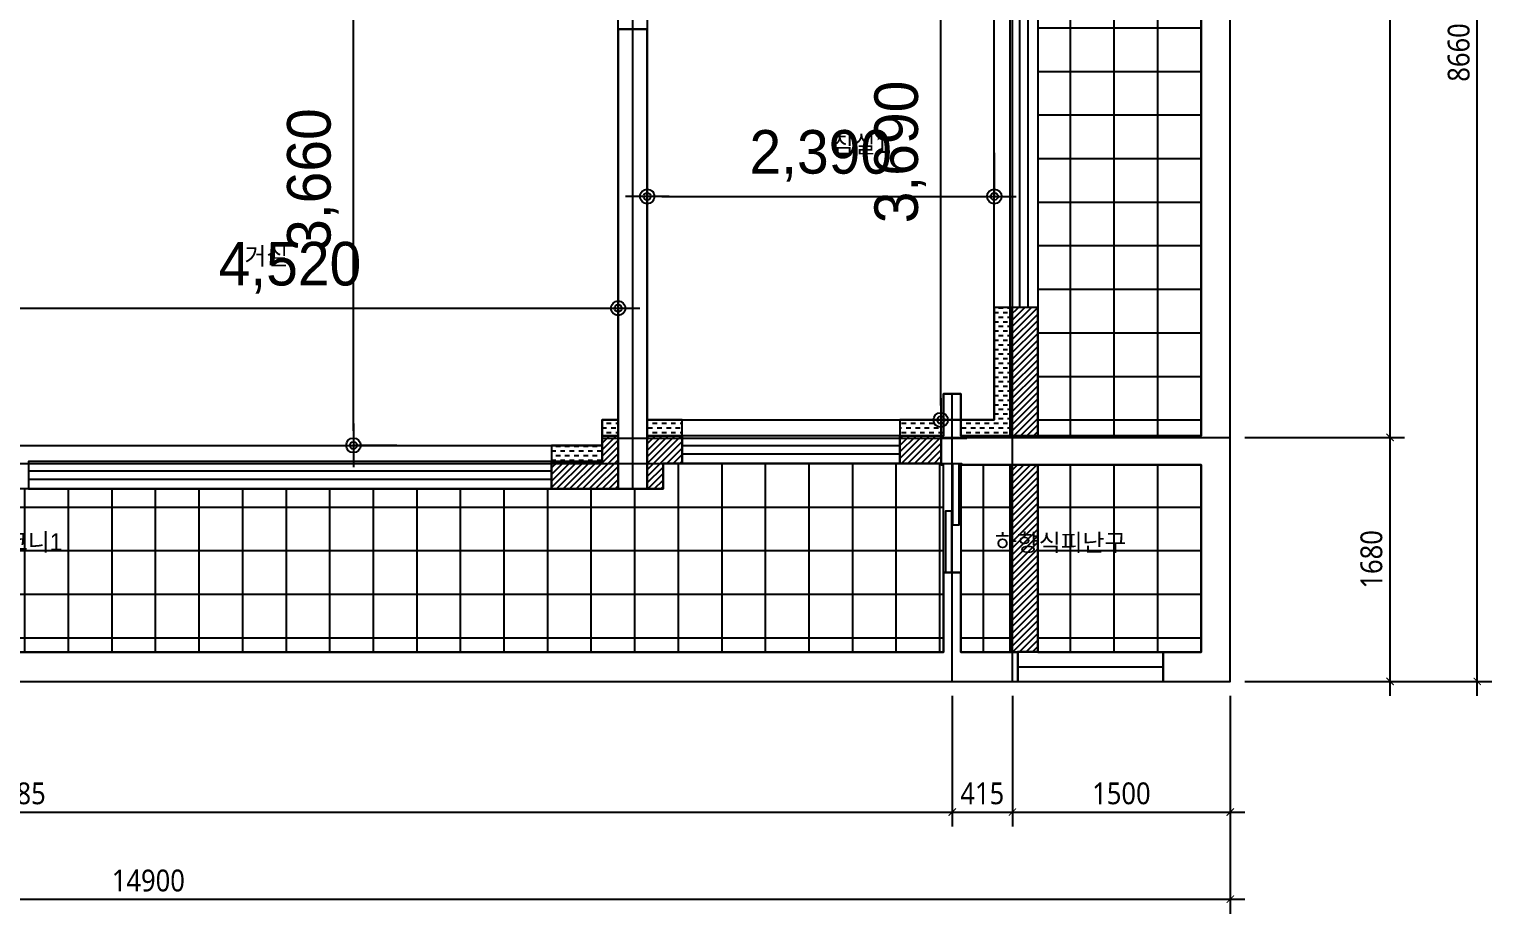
# Model space of a CAD drawing. Extents: x -125 to 16700, y -1600 to 11725.
# Drawn here: x 6630 to 16700, y -1600 to 4490 of the extents above; entities that cross this region are included whole.
import ezdxf

# ---------------------------------------------------------------- set-up
doc = ezdxf.new("R2010")
doc.units = 0
doc.header["$MEASUREMENT"] = 0
doc.linetypes.add('AUDIT_D_220706163347-0', pattern=[0])
doc.linetypes.add('CEN', pattern=[62, 60, -1, 0, -1])
for name, color, linetype in [('A_HAT', 8, 'Continuous'), ('AA-XXXX-DIMS', 7, 'Continuous'), ('CEN_CON', 1, 'CEN'), ('CEN_WALL', 12, 'CEN'), ('CONC', 2, 'Continuous'), ('DIM', 7, 'AUDIT_D_220706163347-0'), ('DOOR', 4, 'Continuous'), ('FIN', 6, 'Continuous'), ('INS', 8, 'Continuous'), ('WAL', 3, 'Continuous'), ('WIN', 4, 'Continuous'), ('바닥타일', 8, 'Continuous'), ('실명', 3, 'AUDIT_D_220706163347-0')]:
    doc.layers.add(name, color=color, linetype=linetype)
doc.styles.add('HAUD01', font='Dotum.ttf')
doc.styles.add('맑은고딕', font='malgun.ttf', dxfattribs={"width": 0.9})
doc.dimstyles.new('HAUD-100', dxfattribs={"dimscale": 100, "dimtxt": 3, "dimasz": 1, "dimexe": 0, "dimexo": 3, "dimgap": 1, "dimtad": 1, "dimdec": 0, "dimdsep": 46, "dimlunit": 6, "dimtxsty": 'HAUD01', "dimblk": 'DIMDOT', "dimcen": 2.5, "dimdle": 1.5, "dimclrd": 7, "dimclre": 7, "dimclrt": 3, "dimadec": 0, "dimazin": 0, "dimtfac": 1, "dimtdec": 0, "dimtix": 1, "dimtmove": 2, "dimatfit": 3, "dimfxl": 1, "dimtvp": 1, "dimtolj": 1, "dimtzin": 0, "dimarcsym": 0})
doc.dimstyles.new('MCDIM-50', dxfattribs={"dimscale": 50, "dimtxt": 3, "dimasz": 1, "dimexe": 2, "dimexo": 2, "dimgap": 1, "dimtad": 1, "dimdec": 0, "dimzin": 0, "dimdsep": 46, "dimtxsty": '맑은고딕', "dimblk1": 'ARCHTICK', "dimblk2": 'ARCHTICK', "dimsah": 1, "dimcen": 0.09, "dimdle": 2, "dimclrd": 7, "dimclre": 7, "dimclrt": 3, "dimadec": 0, "dimazin": 0, "dimtfac": 1, "dimtdec": 0, "dimtix": 1, "dimtmove": 2, "dimatfit": 3, "dimldrblk": 'ARCHTICK', "dimfxl": 1, "dimtolj": 1, "dimtzin": 0, "dimarcsym": 0})
pattern_1 = [(45, (0, 0), (-22.45064, 22.45064), [])]
pattern_2 = [(0, (0, 0), (31.75, 31.75), [31.75, -31.75])]
pattern_3 = [(0, (0, 0), (0, 300), []), (90, (0, 0), (-300, 2e-14), [])]

# ---------------------------------------------------------------- blocks, each defined once
blk = doc.blocks.new('_ArchTick')
at = {"color": 0, "linetype": 'ByBlock', "const_width": 0.15}
blk.add_lwpolyline([(-0.5, -0.5), (0.5, 0.5)], dxfattribs=at)
blk = doc.blocks.new('*D16')
at = {"layer": 'Defpoints', "color": 0, "transparency": 16777216}
for p in [(0, 0), (14900, 0), (14900, -1500)]:
    blk.add_point(p, dxfattribs=at)
at = {"layer": 'DIM', "color": 7, "lineweight": -2, "transparency": 16777216}
for p, q in [((0, -100), (0, -1600)), ((14900, -100), (14900, -1600)), ((-100, -1500), (15000, -1500))]:
    blk.add_line(p, q, dxfattribs=at)
at = {"layer": 'DIM', "color": 7, "lineweight": -2, "transparency": 16777216, "xscale": 50, "yscale": 50, "zscale": 50, "rotation": 180}
blk.add_blockref('_ArchTick', (0, -1500), dxfattribs=at)
at = {"layer": 'DIM', "color": 7, "lineweight": -2, "transparency": 16777216, "xscale": 50, "yscale": 50, "zscale": 50}
blk.add_blockref('_ArchTick', (14900, -1500), dxfattribs=at)
at = {"layer": 'DIM', "color": 3, "transparency": 16777216, "insert": (7450, -1372), "char_height": 150, "attachment_point": 5, "style": '맑은고딕'}
blk.add_mtext('\\A1;14900', dxfattribs=at)
blk = doc.blocks.new('*D17')
at = {"layer": 'Defpoints', "color": 0, "transparency": 16777216}
for p in [(0, 0), (12985, 0), (12985, -900)]:
    blk.add_point(p, dxfattribs=at)
at = {"layer": 'DIM', "color": 7, "lineweight": -2, "transparency": 16777216}
for p, q in [((0, -100), (0, -1000)), ((12985, -100), (12985, -1000)), ((-100, -900), (13085, -900))]:
    blk.add_line(p, q, dxfattribs=at)
at = {"layer": 'DIM', "color": 7, "lineweight": -2, "transparency": 16777216, "xscale": 50, "yscale": 50, "zscale": 50, "rotation": 180}
blk.add_blockref('_ArchTick', (0, -900), dxfattribs=at)
at = {"layer": 'DIM', "color": 7, "lineweight": -2, "transparency": 16777216, "xscale": 50, "yscale": 50, "zscale": 50}
blk.add_blockref('_ArchTick', (12985, -900), dxfattribs=at)
at = {"layer": 'DIM', "color": 3, "transparency": 16777216, "insert": (6492, -772), "char_height": 150, "attachment_point": 5, "style": '맑은고딕'}
blk.add_mtext('\\A1;12985', dxfattribs=at)
blk = doc.blocks.new('*D18')
at = {"layer": 'Defpoints', "color": 0, "transparency": 16777216}
for p in [(12985, 0), (13400, 0), (13400, -900)]:
    blk.add_point(p, dxfattribs=at)
at = {"layer": 'DIM', "color": 7, "lineweight": -2, "transparency": 16777216}
for p, q in [((12985, -100), (12985, -1000)), ((13400, -100), (13400, -1000)), ((12885, -900), (13500, -900))]:
    blk.add_line(p, q, dxfattribs=at)
at = {"layer": 'DIM', "color": 7, "lineweight": -2, "transparency": 16777216, "xscale": 50, "yscale": 50, "zscale": 50, "rotation": 180}
blk.add_blockref('_ArchTick', (12985, -900), dxfattribs=at)
at = {"layer": 'DIM', "color": 7, "lineweight": -2, "transparency": 16777216, "xscale": 50, "yscale": 50, "zscale": 50}
blk.add_blockref('_ArchTick', (13400, -900), dxfattribs=at)
at = {"layer": 'DIM', "color": 3, "transparency": 16777216, "insert": (13192, -772), "char_height": 150, "attachment_point": 5, "style": '맑은고딕'}
blk.add_mtext('\\A1;415', dxfattribs=at)
blk = doc.blocks.new('*D19')
at = {"layer": 'Defpoints', "color": 0, "transparency": 16777216}
for p in [(13400, 0), (14900, 0), (14900, -900)]:
    blk.add_point(p, dxfattribs=at)
at = {"layer": 'DIM', "color": 7, "lineweight": -2, "transparency": 16777216}
for p, q in [((13400, -100), (13400, -1000)), ((14900, -100), (14900, -1000)), ((13300, -900), (15000, -900))]:
    blk.add_line(p, q, dxfattribs=at)
at = {"layer": 'DIM', "color": 7, "lineweight": -2, "transparency": 16777216, "xscale": 50, "yscale": 50, "zscale": 50, "rotation": 180}
blk.add_blockref('_ArchTick', (13400, -900), dxfattribs=at)
at = {"layer": 'DIM', "color": 7, "lineweight": -2, "transparency": 16777216, "xscale": 50, "yscale": 50, "zscale": 50}
blk.add_blockref('_ArchTick', (14900, -900), dxfattribs=at)
at = {"layer": 'DIM', "color": 3, "transparency": 16777216, "insert": (14150, -772), "char_height": 150, "attachment_point": 5, "style": '맑은고딕'}
blk.add_mtext('\\A1;1500', dxfattribs=at)
blk = doc.blocks.new('*D20')
at = {"layer": 'Defpoints', "color": 0, "transparency": 16777216}
for p in [(14900, 8660), (16600, 8660), (14900, 0)]:
    blk.add_point(p, dxfattribs=at)
at = {"layer": 'DIM', "color": 7, "lineweight": -2, "transparency": 16777216}
for p, q in [((16600, -100), (16600, 8760)), ((15000, 8660), (16700, 8660)), ((15000, 0), (16700, 0))]:
    blk.add_line(p, q, dxfattribs=at)
at = {"layer": 'DIM', "color": 7, "lineweight": -2, "transparency": 16777216, "xscale": 50, "yscale": 50, "zscale": 50}
for p, rotation in [((16600, 8660), 90), ((16600, 0), 270)]:
    blk.add_blockref('_ArchTick', p, dxfattribs=dict(at, rotation=rotation))
at = {"layer": 'DIM', "color": 3, "transparency": 16777216, "insert": (16473, 4330), "char_height": 150, "attachment_point": 5, "rotation": 90, "style": '맑은고딕'}
blk.add_mtext('\\A1;8660', dxfattribs=at)
blk = doc.blocks.new('*D21')
at = {"layer": 'Defpoints', "color": 0, "transparency": 16777216}
for p in [(14900, 1680), (16000, 1680), (14900, 0)]:
    blk.add_point(p, dxfattribs=at)
at = {"layer": 'DIM', "color": 7, "lineweight": -2, "transparency": 16777216}
for p, q in [((16000, -100), (16000, 1780)), ((15000, 1680), (16100, 1680)), ((15000, 0), (16100, 0))]:
    blk.add_line(p, q, dxfattribs=at)
at = {"layer": 'DIM', "color": 7, "lineweight": -2, "transparency": 16777216, "xscale": 50, "yscale": 50, "zscale": 50}
for p, rotation in [((16000, 1680), 90), ((16000, 0), 270)]:
    blk.add_blockref('_ArchTick', p, dxfattribs=dict(at, rotation=rotation))
at = {"layer": 'DIM', "color": 3, "transparency": 16777216, "insert": (15872, 840), "char_height": 150, "attachment_point": 5, "rotation": 90, "style": '맑은고딕'}
blk.add_mtext('\\A1;1680', dxfattribs=at)
blk = doc.blocks.new('*D22')
at = {"layer": 'Defpoints', "color": 0, "transparency": 16777216}
for p in [(14900, 8660), (16000, 8660), (14900, 1680)]:
    blk.add_point(p, dxfattribs=at)
at = {"layer": 'DIM', "color": 7, "lineweight": -2, "transparency": 16777216}
for p, q in [((16000, 1580), (16000, 8760)), ((15000, 8660), (16100, 8660)), ((15000, 1680), (16100, 1680))]:
    blk.add_line(p, q, dxfattribs=at)
at = {"layer": 'DIM', "color": 7, "lineweight": -2, "transparency": 16777216, "xscale": 50, "yscale": 50, "zscale": 50}
for p, rotation in [((16000, 8660), 90), ((16000, 1680), 270)]:
    blk.add_blockref('_ArchTick', p, dxfattribs=dict(at, rotation=rotation))
at = {"layer": 'DIM', "color": 3, "transparency": 16777216, "insert": (15873, 5170), "char_height": 150, "attachment_point": 5, "rotation": 90, "style": '맑은고딕'}
blk.add_mtext('\\A1;6980', dxfattribs=at)
blk = doc.blocks.new('DIMDOT')
at = {"layer": 'AA-XXXX-DIMS'}
for p, q in [((0, -1.5), (0, 1.5)), ((-1.5, 0), (1.5, 0))]:
    blk.add_line(p, q, dxfattribs=at)
for radius in [0.5, 0.25]:
    blk.add_circle((0, 0), radius, dxfattribs=at)
blk = doc.blocks.new('*D27')
at = {"layer": 'Defpoints', "color": 0, "transparency": 16777216}
for p in [(6165, 2569), (10685, 2569), (10685, 2569)]:
    blk.add_point(p, dxfattribs=at)
at = {"layer": 'DIM', "color": 7, "lineweight": -2, "transparency": 16777216}
for p, q in [((6165, 2869), (6165, 2569)), ((10685, 2869), (10685, 2569)), ((6265, 2569), (10585, 2569))]:
    blk.add_line(p, q, dxfattribs=at)
at = {"layer": 'DIM', "color": 7, "lineweight": -2, "transparency": 16777216, "xscale": 100, "yscale": 100, "zscale": 100, "rotation": 180}
blk.add_blockref('DIMDOT', (6165, 2569), dxfattribs=at)
at = {"layer": 'DIM', "color": 7, "lineweight": -2, "transparency": 16777216, "xscale": 100, "yscale": 100, "zscale": 100}
blk.add_blockref('DIMDOT', (10685, 2569), dxfattribs=at)
at = {"layer": 'DIM', "color": 3, "transparency": 16777216, "insert": (8425, 2848), "char_height": 300, "attachment_point": 5, "style": 'HAUD01'}
blk.add_mtext('\\A1;4,520', dxfattribs=at)
blk = doc.blocks.new('*D28')
at = {"layer": 'Defpoints', "color": 0, "transparency": 16777216}
for p in [(8862, 5285), (8862, 5285), (8862, 1625)]:
    blk.add_point(p, dxfattribs=at)
at = {"layer": 'DIM', "color": 7, "lineweight": -2, "transparency": 16777216}
for p, q in [((9162, 5285), (8862, 5285)), ((8862, 1725), (8862, 5185)), ((9162, 1625), (8862, 1625))]:
    blk.add_line(p, q, dxfattribs=at)
at = {"layer": 'DIM', "color": 7, "lineweight": -2, "transparency": 16777216, "xscale": 100, "yscale": 100, "zscale": 100}
for p, rotation in [((8862, 5285), 90), ((8862, 1625), 270)]:
    blk.add_blockref('DIMDOT', p, dxfattribs=dict(at, rotation=rotation))
at = {"layer": 'DIM', "color": 3, "transparency": 16777216, "insert": (8583, 3455), "char_height": 300, "attachment_point": 5, "rotation": 90, "style": 'HAUD01'}
blk.add_mtext('\\A1;3,660', dxfattribs=at)
blk = doc.blocks.new('*D31')
at = {"layer": 'Defpoints', "color": 0, "transparency": 16777216}
for p in [(10885, 3339), (13275, 3339), (13275, 3339)]:
    blk.add_point(p, dxfattribs=at)
at = {"layer": 'DIM', "color": 7, "lineweight": -2, "transparency": 16777216}
for p, q in [((10885, 3639), (10885, 3339)), ((13275, 3639), (13275, 3339)), ((10985, 3339), (13175, 3339))]:
    blk.add_line(p, q, dxfattribs=at)
at = {"layer": 'DIM', "color": 7, "lineweight": -2, "transparency": 16777216, "xscale": 100, "yscale": 100, "zscale": 100, "rotation": 180}
blk.add_blockref('DIMDOT', (10885, 3339), dxfattribs=at)
at = {"layer": 'DIM', "color": 7, "lineweight": -2, "transparency": 16777216, "xscale": 100, "yscale": 100, "zscale": 100}
blk.add_blockref('DIMDOT', (13275, 3339), dxfattribs=at)
at = {"layer": 'DIM', "color": 3, "transparency": 16777216, "insert": (12080, 3618), "char_height": 300, "attachment_point": 5, "style": 'HAUD01'}
blk.add_mtext('\\A1;2,390', dxfattribs=at)
blk = doc.blocks.new('*D32')
at = {"layer": 'Defpoints', "color": 0, "transparency": 16777216}
for p in [(12906, 5490), (12906, 5490), (12906, 1800)]:
    blk.add_point(p, dxfattribs=at)
at = {"layer": 'DIM', "color": 7, "lineweight": -2, "transparency": 16777216}
for p, q in [((13206, 5490), (12906, 5490)), ((12906, 1900), (12906, 5390)), ((13206, 1800), (12906, 1800))]:
    blk.add_line(p, q, dxfattribs=at)
at = {"layer": 'DIM', "color": 7, "lineweight": -2, "transparency": 16777216, "xscale": 100, "yscale": 100, "zscale": 100}
for p, rotation in [((12906, 5490), 90), ((12906, 1800), 270)]:
    blk.add_blockref('DIMDOT', p, dxfattribs=dict(at, rotation=rotation))
at = {"layer": 'DIM', "color": 3, "transparency": 16777216, "insert": (12627, 3645), "char_height": 300, "attachment_point": 5, "rotation": 90, "style": 'HAUD01'}
blk.add_mtext('\\A1;3,690', dxfattribs=at)

msp = doc.modelspace()

# ---------------------------------------------------------------- hatches: boundary and pattern name
at = {"layer": 'A_HAT'}
h = msp.add_hatch(dxfattribs=at)
h.set_pattern_fill('ANSI31', color=256, scale=10, style=0)
h.set_pattern_definition(pattern_1)
h.paths.add_polyline_path([(13385, 1690), (13575, 1690), (13575, 2575), (13385, 2575)])
h = msp.add_hatch(dxfattribs=at)
h.set_pattern_fill('ANSI31', color=256, scale=10, style=0)
h.set_pattern_definition(pattern_1)
h.paths.add_polyline_path([(10225, 1325), (10685, 1325), (10685, 1690), (10575, 1690), (10575, 1515), (10225, 1515)])
h = msp.add_hatch(dxfattribs=at)
h.set_pattern_fill('ANSI31', color=256, scale=10, style=0)
h.set_pattern_definition(pattern_1)
h.paths.add_polyline_path([(10885, 1325), (10995, 1325), (10995, 1500), (11125, 1500), (11125, 1690), (10885, 1690)])
h = msp.add_hatch(dxfattribs=at)
h.set_pattern_fill('ANSI31', color=256, scale=10, style=0)
h.set_pattern_definition(pattern_1)
h.paths.add_polyline_path([(12625, 1500), (12910, 1500), (12910, 1690), (12625, 1690)])
h = msp.add_hatch(dxfattribs=at)
h.set_pattern_fill('ANSI31', color=256, scale=10, style=0)
h.set_pattern_definition(pattern_1)
h.paths.add_polyline_path([(13385, 200), (13437.5, 200), (13437.5, 205), (13575, 205), (13575, 1490), (13385, 1490)])
at = {"layer": 'INS'}
h = msp.add_hatch(dxfattribs=at)
h.set_pattern_fill('DASH', color=256, scale=10, style=0)
h.set_pattern_definition(pattern_2)
h.paths.add_polyline_path([(13045, 1690), (13385, 1690), (13385, 2575), (13275, 2575), (13275, 1800), (13045, 1800)])
h = msp.add_hatch(dxfattribs=at)
h.set_pattern_fill('DASH', color=256, scale=10, style=0)
h.set_pattern_definition(pattern_2)
h.paths.add_polyline_path([(10575, 1690), (10685, 1690), (10685, 1800), (10575, 1800)])
h = msp.add_hatch(dxfattribs=at)
h.set_pattern_fill('DASH', color=256, scale=10, style=0)
h.set_pattern_definition(pattern_2)
h.paths.add_polyline_path([(10885, 1690), (11125, 1690), (11125, 1800), (10885, 1800)])
h = msp.add_hatch(dxfattribs=at)
h.set_pattern_fill('DASH', color=256, scale=10, style=0)
h.set_pattern_definition(pattern_2)
h.paths.add_polyline_path([(12625, 1690), (12925, 1690), (12925, 1800), (12625, 1800)])
h = msp.add_hatch(dxfattribs=at)
h.set_pattern_fill('DASH', color=256, scale=10, style=0)
h.set_pattern_definition(pattern_2)
h.paths.add_polyline_path([(10225, 1515), (10575, 1515), (10575, 1625), (10225, 1625)])
at = {"layer": '바닥타일'}
h = msp.add_hatch(dxfattribs=at)
h.set_pattern_fill('_USER', color=256, scale=300, style=0, double=1, pattern_type=0)
h.set_pattern_definition(pattern_3)
h.paths.add_polyline_path([(12955, 5590), (13385, 5590), (13385, 5860), (13575, 5860), (13575, 1690), (14700, 1690), (14700, 8560), (12955, 8560)])
h = msp.add_hatch(dxfattribs=at)
h.set_pattern_fill('_USER', color=256, scale=300, style=0, double=1, pattern_type=0)
h.set_pattern_definition(pattern_3)
h.paths.add_polyline_path([(125, 200), (12925, 200), (12925, 1490), (12910, 1490), (12910, 1500), (10995, 1500), (10995, 1325), (125, 1325)])
h = msp.add_hatch(dxfattribs=at)
h.set_pattern_fill('_USER', color=256, scale=300, style=0, double=1, pattern_type=0)
h.set_pattern_definition(pattern_3)
h.paths.add_polyline_path([(13045, 200), (13385, 200), (13385, 1490), (13045, 1490)])
h = msp.add_hatch(dxfattribs=at)
h.set_pattern_fill('_USER', color=256, scale=300, style=0, double=1, pattern_type=0)
h.set_pattern_definition(pattern_3)
h.paths.add_polyline_path([(13575, 200), (14700, 200), (14700, 1490), (13575, 1490)])

# ---------------------------------------------------------------- linework, layer by layer
at = {"layer": 'CEN_CON'}
for p, q in [((10785, 1325), (10785, 8828.4)), ((14900, 0), (14900, 8760)), ((12985, 0), (12985, 1980)), ((12910, 1680), (14900, 1680)), ((-125, 0), (14900, 0))]:
    msp.add_line(p, q, dxfattribs=at)
at = {"layer": 'CEN_WALL'}
for p, q in [((13400, 0), (13400, 5860)), ((10575, 1675), (13085, 1675)), ((-125, 1500), (10995, 1500))]:
    msp.add_line(p, q, dxfattribs=at)
at = {"layer": 'CONC'}
msp.add_lwpolyline([(14700, 8560), (14700, 1690), (13045, 1690), (13045, 1980), (12925, 1980), (12925, 1690), (12910, 1690), (12910, 1490), (12920, 1490), (12920, 1500), (13050, 1500), (13050, 1490), (14700, 1490), (14700, 200), (14437.5, 200), (14437.5, 0), (14900, 0), (14900, 8760)], dxfattribs=at)
for points in [[(-125, 0), (13437.5, 0), (13437.5, 200), (13045, 200), (13045, 750), (12925, 750), (12925, 200), (125, 200), (125, 3915), (1955, 3915), (1955, 4115), (1850, 4115), (1850, 4103.5), (1740, 4103.5), (1740, 4115), (125, 4115), (125, 7025), (2880, 7025), (2880, 7275), (-125, 7275)], [(10685, 1325), (10885, 1325), (10885, 4490), (10685, 4490)]]:
    msp.add_lwpolyline(points, close=True, dxfattribs=at)
at = {"layer": 'DOOR'}
for p, q in [((10685, 4490), (10885, 4490)), ((12925, 1500), (13045, 1500)), ((12925, 750), (13045, 750))]:
    msp.add_line(p, q, dxfattribs=at)
for points in [[(12990, 1075), (12990, 1500), (13030, 1500), (13030, 1075)], [(12940, 750), (12940, 1175), (12980, 1175), (12980, 750)]]:
    msp.add_lwpolyline(points, close=True, dxfattribs=at)
at = {"layer": 'FIN'}
for points in [[(12955, 5590), (13385, 5590), (13385, 5860), (13575, 5860), (13575, 1690), (14700, 1690), (14700, 8560), (12955, 8560)], [(10885, 1800), (12925, 1800), (12925, 1980), (13045, 1980), (13045, 1800), (13275, 1800), (13275, 5441.4), (13385, 5441.4), (13385, 5490), (10885, 5490)], [(1845, 4115), (1955, 4115), (1955, 4015), (6165, 4015), (6165, 1625), (10575, 1625), (10575, 1800), (10685, 1800), (10685, 5285), (6815, 5285), (6815, 5235), (1845, 5235)], [(125, 200), (12925, 200), (12925, 1490), (12910, 1490), (12910, 1500), (10995, 1500), (10995, 1325), (125, 1325)], [(13045, 200), (13385, 200), (13385, 1490), (13045, 1490)], [(13575, 200), (14700, 200), (14700, 1490), (13575, 1490)]]:
    msp.add_lwpolyline(points, close=True, dxfattribs=at)
at = {"layer": 'INS'}
for points in [[(13045, 1690), (13385, 1690), (13385, 2575), (13275, 2575), (13275, 1800), (13045, 1800)], [(10575, 1690), (10685, 1690), (10685, 1800), (10575, 1800)], [(10885, 1690), (11125, 1690), (11125, 1800), (10885, 1800)], [(12625, 1690), (12925, 1690), (12925, 1800), (12625, 1800)], [(10225, 1515), (10575, 1515), (10575, 1625), (10225, 1625)]]:
    msp.add_lwpolyline(points, close=True, dxfattribs=at)
at = {"layer": 'WAL'}
for points in [[(13385, 1690), (13575, 1690), (13575, 2575), (13385, 2575)], [(10225, 1325), (10685, 1325), (10685, 1690), (10575, 1690), (10575, 1515), (10225, 1515)], [(10885, 1325), (10995, 1325), (10995, 1500), (11125, 1500), (11125, 1690), (10885, 1690)], [(12625, 1500), (12910, 1500), (12910, 1690), (12625, 1690)], [(13385, 200), (13437.5, 200), (13437.5, 205), (13575, 205), (13575, 1490), (13385, 1490)]]:
    msp.add_lwpolyline(points, close=True, dxfattribs=at)
at = {"layer": 'WIN'}
for p, q in [((13451.5, 2575), (13451.5, 4675)), ((13508.5, 2575), (13508.5, 4675)), ((11125, 1623.5), (12625, 1623.5)), ((11125, 1566.5), (12625, 1566.5)), ((6625, 1448.5), (10225, 1448.5)), ((6625, 1391.5), (10225, 1391.5)), ((13437.5, 100), (14437.5, 100))]:
    msp.add_line(p, q, dxfattribs=at)
for points in [[(13385, 2575), (13385, 4675), (13575, 4675), (13575, 2575)], [(11125, 1500), (12625, 1500), (12625, 1690), (11125, 1690)], [(6625, 1325), (10225, 1325), (10225, 1515), (6625, 1515)], [(13437.5, 0), (14437.5, 0), (14437.5, 200), (13437.5, 200)]]:
    msp.add_lwpolyline(points, close=True, dxfattribs=at)
at = {"layer": '바닥타일'}
for points in [[(12955, 5590), (13385, 5590), (13385, 5860), (13575, 5860), (13575, 1690), (14700, 1690), (14700, 8560), (12955, 8560)], [(125, 200), (12925, 200), (12925, 1490), (12910, 1490), (12910, 1500), (10995, 1500), (10995, 1325), (125, 1325)], [(13045, 200), (13385, 200), (13385, 1490), (13045, 1490)], [(13575, 200), (14700, 200), (14700, 1490), (13575, 1490)]]:
    msp.add_lwpolyline(points, close=True, dxfattribs=at)

# ---------------------------------------------------------------- texts
at = {"layer": '실명', "style": 'HAUD01'}
for s, p in [('침실1', (12156, 3639)), ('거실', (8112, 2869)), ('발코니1', (6319, 900)), ('하향식피난구', (13280, 896))]:
    msp.add_text(s, height=120, dxfattribs=at).set_placement(p)

# ---------------------------------------------------------------- dimensions: what is measured, and where the dimension line sits
at = {"layer": 'DIM'}
for base, p1, p2, dimstyle, picture, middle in [((16600, 8660), (14900, 0), (14900, 8660), 'MCDIM-50', '*D20', (16472.5, 4330)), ((16000, 8660), (14900, 1680), (14900, 8660), 'MCDIM-50', '*D22', (15872.5, 5170)), ((12906, 5490), (12906, 1800), (12906, 5490), 'HAUD-100', '*D32', (12626.9, 3645)), ((8862, 5285), (8862, 1625), (8862, 5285), 'HAUD-100', '*D28', (8582.9, 3455)), ((16000, 1680), (14900, 0), (14900, 1680), 'MCDIM-50', '*D21', (15872.1, 840))]:
    dim = msp.add_linear_dim(base=base, p1=p1, p2=p2, angle=90, dimstyle=dimstyle, dxfattribs=at)
    dim.commit()
    dim.dimension.update_dxf_attribs({"geometry": picture, "text_midpoint": middle})
for base, p1, p2, dimstyle, picture, middle in [((13275, 3339), (10885, 3339), (13275, 3339), 'HAUD-100', '*D31', (12080, 3618.1)), ((10685, 2569), (6165, 2569), (10685, 2569), 'HAUD-100', '*D27', (8425, 2848.1)), ((14900, -1500), (0, 0), (14900, 0), 'MCDIM-50', '*D16', (7450, -1372.1)), ((12985, -900), (0, 0), (12985, 0), 'MCDIM-50', '*D17', (6492.5, -772.1)), ((13400, -900), (12985, 0), (13400, 0), 'MCDIM-50', '*D18', (13192.5, -772.1)), ((14900, -900), (13400, 0), (14900, 0), 'MCDIM-50', '*D19', (14150, -772.1))]:
    dim = msp.add_linear_dim(base=base, p1=p1, p2=p2, dimstyle=dimstyle, dxfattribs=at)
    dim.commit()
    dim.dimension.update_dxf_attribs({"geometry": picture, "text_midpoint": middle})

doc.saveas('drawing.dxf')
